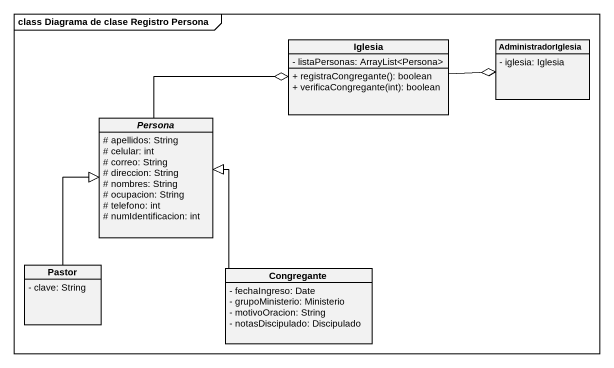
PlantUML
@startuml
mainframe class Diagrama de clase Registro Persona
hide circle
hide empty members
skinparam classAttributeIconSize 0
class Iglesia {
  - listaPersonas: ArrayList<Persona>
  + registraCongregante(): boolean
  + verificaCongregante(int): boolean
}
class AdministradorIglesia {
  - iglesia: Iglesia
}
abstract class Persona {
  # apellidos: String
  # celular: int
  # correo: String
  # direccion: String
  # nombres: String
  # ocupacion: String
  # telefono: int
  # numIdentificacion: int
}
class Pastor {
  - clave: String
}
class Congregante {
  - fechaIngreso: Date
  - grupoMinisterio: Ministerio
  - motivoOracion: String
  - notasDiscipulado: Discipulado
}
Iglesia -right-o AdministradorIglesia
Persona -right-o Iglesia
Pastor -up-|> Persona
Congregante -up-|> Persona
@enduml
